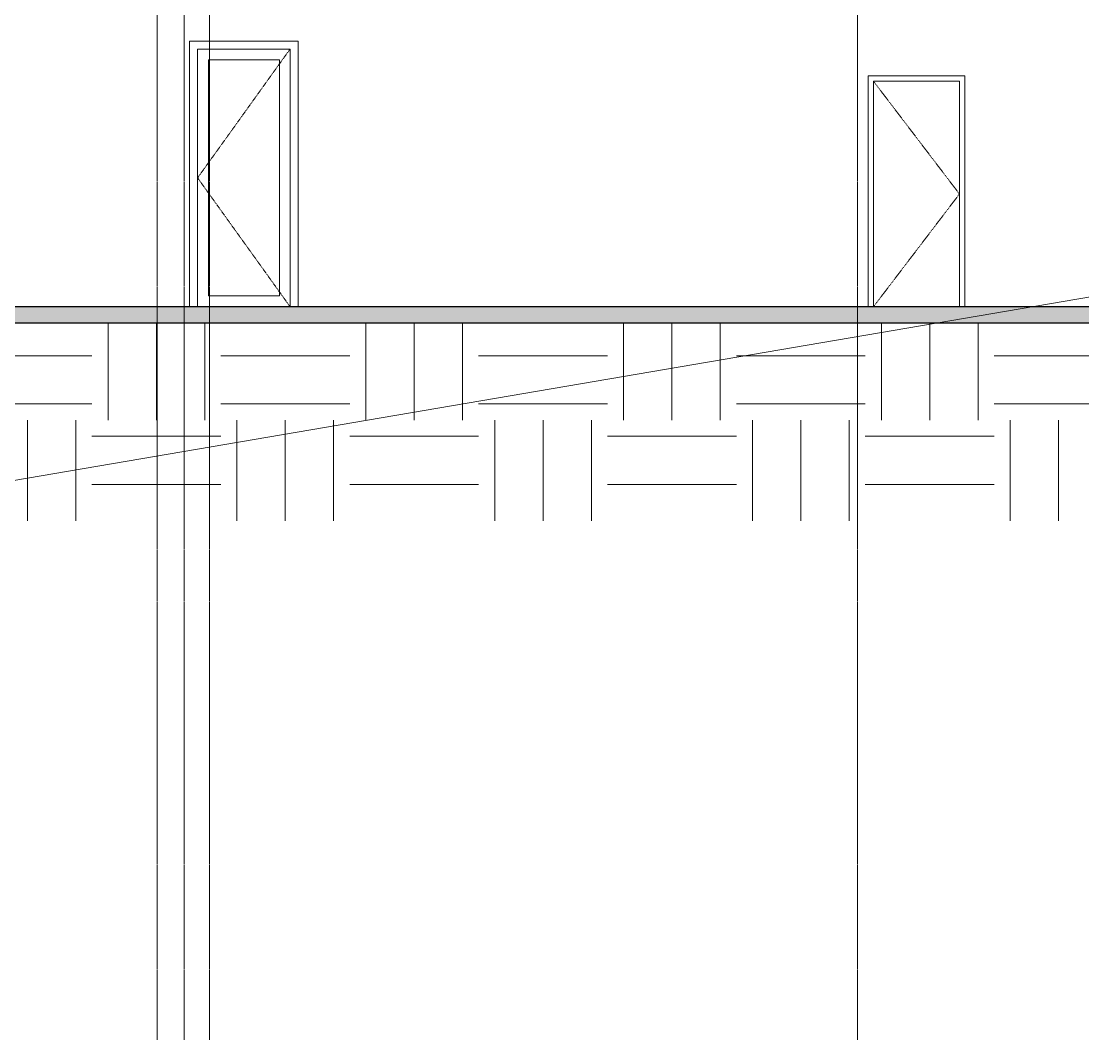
# Model space of a CAD drawing. Header units: inches. Extents: x 21408 to 98131, y -290 to 853.
# Drawn here: x 27767 to 28162.3, y -273.2 to 106.4 of the extents above; entities that cross this region are included whole.
import ezdxf

# ---------------------------------------------------------------- set-up
doc = ezdxf.new("R2010")
doc.units = ezdxf.units.IN
doc.header["$MEASUREMENT"] = 0
doc.linetypes.add('Dash 1_16_', pattern=[0.125, 0.0625, -0.0625])
doc.linetypes.add('Grid Line 1_2_', pattern=[0.875, 0.5, -0.125, 0.125, -0.125])
for name, color, linetype, lineweight in [('A-ANNO-IDEN', 131, 'Continuous', 9), ('A-DOOR', 31, 'Continuous', 9), ('A-DOOR-FRAM', 31, 'Continuous', 9), ('A-DOOR-GLAZ', 31, 'Continuous', 9), ('A-FLOR', 192, 'Continuous', 9), ('A-FLOR-LEVL', 51, 'Continuous', 9), ('A-FLOR-PATT', 8, 'Continuous', 25), ('C-TOPO', 7, 'Continuous', 9), ('S-GRID', 1, 'Continuous', 9)]:
    doc.layers.add(name, color=color, linetype=linetype, lineweight=lineweight)

# ---------------------------------------------------------------- blocks, each defined once
blk = doc.blocks.new('Struct_Xcel_Sports Complex_rvt-2-Building Section - North_South looking East _ Clinic')
at = {"layer": 'A-FLOR-PATT', "lineweight": 9}
h = blk.add_hatch(dxfattribs=at)
h.set_pattern_fill('FP_26', style=0, pattern_type=2)
h.set_pattern_definition([(50, (22033.27, 107.706), (55.0854, -4.8198), [5.76, -63.36]), (355, (22033.27, 107.706), (-10.6557, 57.7685), [4.608, -50.688]), (100.451, (22037.863, 107.305), (44.4295, 52.9487), [4.895, -53.848]), (46.184, (22033.27, 123.066), (81.9644, -12.712), [8.64, -95.04]), (96.636, (22040.1, 122.01), (71.7815, 74.8124), [7.343, -80.772]), (351.184, (22033.27, 123.07), (71.782, 74.8124), [6.912, -76.032]), (21, (22040.95, 119.226), (45.842, -30.9215), [5.76, -63.36]), (326, (22040.95, 119.226), (18.687, 55.6915), [4.608, -50.688]), (71.451, (22044.77, 116.65), (64.529, 24.77), [4.895, -53.848]), (37.5, (22033.272, 107.706), (0.9339, 25.5668), [2.534, -47.539, 2.534, -48.922, -50.88]), (37.5, (22033.272, 107.706), (0.9339, 25.5668), [-101.53, 2.534, -48.346]), (7.5, (22033.272, 107.706), (20.20404, 30.2913), [2.534, -26.803, 2.534, -46.387, -19.392]), (7.5, (22033.272, 107.706), (20.20404, 30.2913), [-78.259, 2.534, -16.858]), (327.5, (22016.146, 107.706), (40.9978, -1.7324), [2.534, -16.666, 2.534, -57.37, -79.488]), (327.5, (22016.146, 107.706), (40.9978, -1.7324), [-79.104, 2.534, -76.954]), (317.5, (22008.466, 107.706), (44.7889, 7.6878), [2.534, -22.426, 2.534, -37.248, -56.448]), (317.5, (22008.466, 107.706), (44.7889, 7.6878), [-64.742, 2.534, -53.914])])
h.paths.add_polyline_path([(21794.49, -6), (22790.8, -6), (22790.8, 0), (20899.55, 0), (20899.55, -6), (21484.64, -6)], flags=0)
at = {"layer": 'A-FLOR', "color": 250, "lineweight": 25}
for p, q in [((22790.8, 0), (20899.55, 0)), ((20899.55, -6), (22790.8, -6))]:
    blk.add_line(p, q, dxfattribs=at)
blk = doc.blocks.new('Single-Glass 1 - 2_  10 7_16_ x96_-1573759-Building Section - North_South looking East _ Clinic')
at = {"layer": 'A-DOOR', "linetype": 'Dash 1_16_'}
for p in [(21173.77, 96), (21173.77, 0)]:
    blk.add_line(p, (21139.33, 48), dxfattribs=at)
at = {"layer": 'A-DOOR'}
for p, q in [((21143.33, 4), (21143.33, 92)), ((21143.33, 92), (21169.77, 92)), ((21169.77, 92), (21169.77, 4)), ((21169.77, 4), (21143.33, 4))]:
    blk.add_line(p, q, dxfattribs=at)
at = {"layer": 'A-DOOR-FRAM'}
for p, q in [((21176.77, 99), (21136.33, 99)), ((21136.33, 99), (21136.33, 0)), ((21176.77, 0), (21176.77, 99)), ((21139.33, 96), (21173.77, 96)), ((21139.33, 0), (21139.33, 96)), ((21173.77, 96), (21173.77, 0))]:
    blk.add_line(p, q, dxfattribs=at)
at = {"layer": 'A-DOOR-GLAZ'}
for p, q in [((21143.33, 92), (21169.77, 92)), ((21143.33, 92), (21143.33, 4)), ((21169.77, 92), (21169.77, 4)), ((21143.33, 4), (21169.77, 4))]:
    blk.add_line(p, q, dxfattribs=at)
blk = doc.blocks.new('Single-Flush - 32_ x 84_-489871-Building Section - North_South looking East _ Clinic')
at = {"layer": 'A-DOOR', "linetype": 'Dash 1_16_'}
for p in [(21391.05, 84), (21391.05, 0)]:
    blk.add_line(p, (21423.05, 42), dxfattribs=at)
at = {"layer": 'A-DOOR-FRAM'}
for p, q in [((21425.05, 86), (21389.05, 86)), ((21389.05, 86), (21389.05, 0)), ((21391.05, 0), (21391.05, 84)), ((21391.05, 84), (21423.05, 84)), ((21423.05, 84), (21423.05, 0)), ((21425.05, 0), (21425.05, 86))]:
    blk.add_line(p, q, dxfattribs=at)

msp = doc.modelspace()

# ---------------------------------------------------------------- hatches: boundary and pattern name
at = {"layer": 'C-TOPO'}
h = msp.add_hatch(dxfattribs=at)
h.set_pattern_fill('FP_17', color=256, style=0, pattern_type=2)
h.set_pattern_definition([(0, (22033.27, 107.706), (48, 48), [48, -48]), (0, (22033.27, 125.706), (48, 48), [48, -48]), (0, (22033.27, 143.706), (48, 48), [48, -48]), (90, (22039.27, 149.706), (-48, 48), [48, -48]), (90, (22057.27, 149.706), (-48, 48), [48, -48]), (90, (22075.27, 149.706), (-48, 48), [48, -48])])
h.paths.add_polyline_path([(29695.76, -79.81), (29727.22, -79.81), (29727.22, 0), (29494.15, 0), (29494.15, -36), (29497.15, -36), (29497.15, -48), (29479.15, -48), (29479.15, -36), (29484.15, -36), (29484.15, -6), (27592.9, -6), (27592.9, -36), (27597.9, -36), (27597.9, -48), (27579.9, -48), (27579.9, -36), (27582.9, -36), (27582.9, 0), (27248.44, 0), (27248.44, -79.81), (29615, -79.81)], flags=0)
h.paths.add_polyline_path([(29244.95, -24), (29228.95, -24), (29228.95, -12), (29244.95, -12)], flags=0)

# ---------------------------------------------------------------- linework, layer by layer
at = {"layer": 'A-ANNO-IDEN', "color": 153}
msp.add_line((28274.83, 22.42), (27360.21, -133.64), dxfattribs=at)
at = {"layer": 'A-FLOR-LEVL', "linetype": 'Grid Line 1_2_'}
msp.add_line((27054.94, 0), (30354.24, 0), dxfattribs=at)
at = {"layer": 'S-GRID', "linetype": 'Grid Line 1_2_'}
for p, q in [((27817.65, -273.16), (27817.65, 738.66)), ((27827.65, -273.16), (27827.65, 738.66)), ((27837.15, -273.16), (27837.15, 738.66)), ((28078.4, -273.16), (28078.4, 738.66)), ((28078.4, -273.16), (28078.4, 738.66))]:
    msp.add_line(p, q, dxfattribs=at)

# ---------------------------------------------------------------- block references
at = {"color": 10, "lineweight": 5}
msp.add_blockref('Struct_Xcel_Sports Complex_rvt-2-Building Section - North_South looking East _ Clinic', (6693.34, 0), dxfattribs=at)
at = {"layer": 'A-DOOR'}
for name in ['Single-Glass 1 - 2_  10 7_16_ x96_-1573759-Building Section - North_South looking East _ Clinic', 'Single-Flush - 32_ x 84_-489871-Building Section - North_South looking East _ Clinic']:
    msp.add_blockref(name, (6693.34, 0), dxfattribs=at)

doc.saveas('drawing.dxf')
